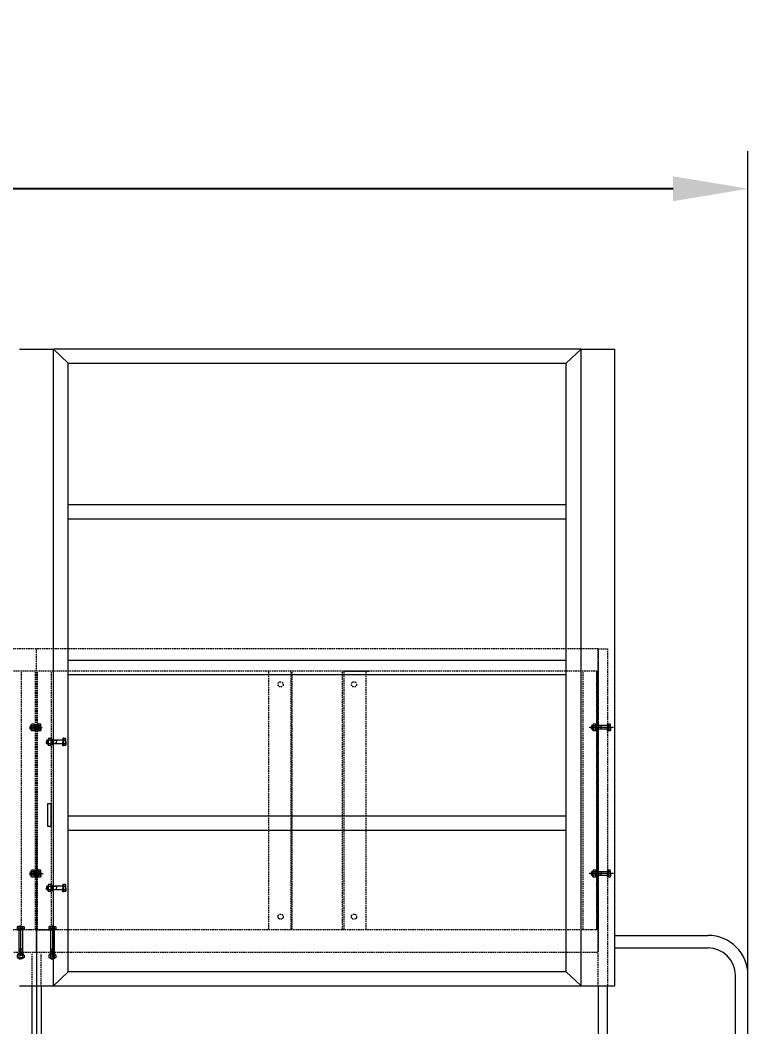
# Model space of a CAD drawing. Header units: millimetres. Extents: x -4553 to 3534, y -2660 to 2715.
# Drawn here: x 1492 to 3436, y 27 to 2715 of the extents above; entities that cross this region are included whole.
import ezdxf

# ---------------------------------------------------------------- set-up
doc = ezdxf.new("R2010")
doc.units = ezdxf.units.MM
doc.linetypes.add('K5LT_DASHED', pattern=[6, 4, -2])
for name, color, linetype in [('DIKOM_ОБЪЕКТ', 7, 'Continuous'), ('DIKOM_РАЗМЕР_ОБЪЕКТА', 7, 'Continuous'), ('Системный слой', 7, 'Continuous')]:
    doc.layers.add(name, color=color, linetype=linetype)
doc.styles.add('style1', font='arial.ttf', dxfattribs={"width": 0.8})
doc.dimstyles.new('1-50', dxfattribs={"dimtxt": 300, "dimasz": 200, "dimexe": 100, "dimexo": 0, "dimgap": 100, "dimtad": 1, "dimtxsty": 'style1', "dimcen": 200, "dimclrd": 7, "dimclre": 7, "dimclrt": 7, "dimadec": 1, "dimazin": 2, "dimtfac": 1, "dimtmove": 0, "dimatfit": 2, "dimfxl": 0, "dimlwd": 25, "dimlwe": 18, "dimarcsym": 0})

# ---------------------------------------------------------------- blocks, each defined once
blk = doc.blocks.new('U3')
at = {"layer": 'Системный слой', "color": 7, "linetype": 'K5LT_DASHED', "lineweight": 18}
for p, q in [((1044.3, -324.27), (1043.8, -324.27)), ((1043.8, -324.27), (1043.8, -327.27)), ((1044.3, -327.27), (1044.3, -324.27)), ((1043.8, -327.27), (1044.3, -327.27))]:
    blk.add_line(p, q, dxfattribs=at)
blk = doc.blocks.new('U29')
at = {"layer": 'Системный слой', "color": 7, "linetype": 'K5LT_DASHED', "lineweight": 18}
for p, q in [((1046.2, -315.56), (1045.93, -315.56)), ((1045.93, -315.56), (1045.93, -316.02)), ((1046.25, -315.64), (1046.2, -315.56)), ((1046.25, -316.02), (1046.25, -315.64)), ((1043.75, -315.77), (1043.68, -315.85)), ((1043.68, -315.85), (1043.68, -316.02)), ((1043.68, -316.2), (1043.68, -316.02)), ((1043.75, -316.27), (1043.68, -316.2)), ((1043.88, -315.82), (1043.71, -315.82)), ((1043.88, -316.23), (1043.71, -316.23)), ((1043.88, -315.77), (1043.75, -315.77)), ((1043.75, -315.77), (1043.75, -316.02)), ((1043.75, -316.27), (1043.75, -316.02)), ((1043.88, -316.27), (1043.75, -316.27)), ((1045.83, -315.77), (1044.43, -315.77)), ((1044.98, -315.82), (1044.43, -315.82)), ((1044.98, -316.23), (1044.43, -316.23)), ((1045.83, -316.27), (1044.43, -316.27)), ((1044.98, -315.77), (1044.98, -316.02)), ((1044.98, -316.27), (1044.98, -316.02)), ((1046.2, -315.79), (1045.93, -315.79)), ((1045.93, -316.49), (1045.93, -316.02)), ((1046.2, -316.26), (1045.93, -316.26)), ((1046.2, -316.49), (1045.93, -316.49)), ((1046.25, -316.4), (1046.2, -316.49)), ((1046.25, -316.02), (1046.25, -316.4))]:
    blk.add_line(p, q, dxfattribs=at)
for centre, radius, start, end in [((1046.08, -315.68), 0.162, 316.6832, 29.134), ((1045.66, -316.02), 0.588, 0, 23.1373), ((1045.66, -316.02), 0.588, 336.8627, 0), ((1046.08, -316.37), 0.162, 330.866, 43.3168)]:
    blk.add_arc(centre, radius, start, end, dxfattribs=at)
blk = doc.blocks.new('U30')
at = {"layer": 'Системный слой', "color": 7, "linetype": 'K5LT_DASHED', "lineweight": 18}
for p, q in [((1045.93, -315.52), (1045.83, -315.52)), ((1045.83, -315.52), (1045.83, -316.02)), ((1045.93, -316.02), (1045.93, -315.52)), ((1045.83, -316.52), (1045.83, -316.02)), ((1045.93, -316.52), (1045.83, -316.52)), ((1045.93, -316.02), (1045.93, -316.52))]:
    blk.add_line(p, q, dxfattribs=at)
blk = doc.blocks.new('U31')
at = {"layer": 'Системный слой', "color": 7, "linetype": 'K5LT_DASHED', "lineweight": 18}
for p, q in [((1044.3, -316.02), (1044.3, -315.64)), ((1044.3, -315.64), (1044.43, -315.64)), ((1044.43, -315.64), (1044.43, -316.02)), ((1044.43, -316), (1044.3, -315.96)), ((1044.3, -316.02), (1044.3, -316.4)), ((1044.3, -316.05), (1044.43, -316.09)), ((1044.3, -316.4), (1044.43, -316.4)), ((1044.43, -316.4), (1044.43, -316.02))]:
    blk.add_line(p, q, dxfattribs=at)
blk = doc.blocks.new('U32')
at = {"layer": 'Системный слой', "color": 7, "linetype": 'K5LT_DASHED', "lineweight": 18}
for p, q in [((1043.94, -315.56), (1043.88, -315.66)), ((1043.88, -315.66), (1043.88, -316.02)), ((1044.24, -315.56), (1043.94, -315.56)), ((1044.3, -315.66), (1044.24, -315.56)), ((1044.3, -316.02), (1044.3, -315.66)), ((1043.88, -316.39), (1043.88, -316.02)), ((1043.94, -316.49), (1043.88, -316.39)), ((1044.24, -315.79), (1043.94, -315.79)), ((1044.24, -316.26), (1043.94, -316.26)), ((1044.24, -316.49), (1043.94, -316.49)), ((1044.3, -316.39), (1044.24, -316.49)), ((1044.3, -316.02), (1044.3, -316.39))]:
    blk.add_line(p, q, dxfattribs=at)
for centre, radius, start, end in [((1044.02, -315.69), 0.129, 143.8476, 234.141), ((1044.17, -315.69), 0.129, 305.859, 36.1524), ((1044.38, -316.02), 0.493, 152.0947, 180), ((1044.38, -316.02), 0.493, 180, 207.9053), ((1044.02, -316.36), 0.129, 125.859, 216.1524), ((1043.81, -316.02), 0.493, 0, 27.9053), ((1043.81, -316.02), 0.493, 332.0947, 0), ((1044.17, -316.36), 0.129, 323.8476, 54.141)]:
    blk.add_arc(centre, radius, start, end, dxfattribs=at)
blk = doc.blocks.new('U33')
at = {"layer": 'Системный слой', "color": 7, "linetype": 'K5LT_DASHED', "lineweight": 18}
for p, q in [((1043.75, -335.27), (1043.68, -335.35)), ((1043.68, -335.35), (1043.68, -335.52)), ((1043.68, -335.7), (1043.68, -335.52)), ((1043.75, -335.77), (1043.68, -335.7)), ((1043.88, -335.32), (1043.71, -335.32)), ((1043.88, -335.73), (1043.71, -335.73)), ((1043.88, -335.27), (1043.75, -335.27)), ((1043.75, -335.27), (1043.75, -335.52)), ((1043.75, -335.77), (1043.75, -335.52)), ((1043.88, -335.77), (1043.75, -335.77)), ((1045.83, -335.27), (1044.43, -335.27)), ((1044.98, -335.32), (1044.43, -335.32)), ((1044.98, -335.73), (1044.43, -335.73)), ((1045.83, -335.77), (1044.43, -335.77)), ((1044.98, -335.27), (1044.98, -335.52)), ((1044.98, -335.77), (1044.98, -335.52)), ((1046.2, -335.06), (1045.93, -335.06)), ((1045.93, -335.06), (1045.93, -335.52)), ((1046.2, -335.29), (1045.93, -335.29)), ((1045.93, -335.99), (1045.93, -335.52)), ((1046.2, -335.76), (1045.93, -335.76)), ((1046.25, -335.14), (1046.2, -335.06)), ((1046.25, -335.9), (1046.2, -335.99)), ((1046.25, -335.52), (1046.25, -335.14)), ((1046.25, -335.52), (1046.25, -335.9)), ((1046.2, -335.99), (1045.93, -335.99))]:
    blk.add_line(p, q, dxfattribs=at)
for centre, radius, start, end in [((1046.08, -335.18), 0.162, 316.6832, 29.134), ((1045.66, -335.52), 0.588, 0, 23.1373), ((1045.66, -335.52), 0.588, 336.8627, 0), ((1046.08, -335.87), 0.162, 330.866, 43.3168)]:
    blk.add_arc(centre, radius, start, end, dxfattribs=at)
blk = doc.blocks.new('U34')
at = {"layer": 'Системный слой', "color": 7, "linetype": 'K5LT_DASHED', "lineweight": 18}
for p, q in [((1045.93, -335.02), (1045.83, -335.02)), ((1045.83, -335.02), (1045.83, -335.52)), ((1045.83, -336.02), (1045.83, -335.52)), ((1045.93, -335.52), (1045.93, -335.02)), ((1045.93, -335.52), (1045.93, -336.02)), ((1045.93, -336.02), (1045.83, -336.02))]:
    blk.add_line(p, q, dxfattribs=at)
blk = doc.blocks.new('U35')
at = {"layer": 'Системный слой', "color": 7, "linetype": 'K5LT_DASHED', "lineweight": 18}
for p, q in [((1044.3, -335.52), (1044.3, -335.14)), ((1044.3, -335.14), (1044.43, -335.14)), ((1044.43, -335.5), (1044.3, -335.46)), ((1044.3, -335.52), (1044.3, -335.9)), ((1044.3, -335.55), (1044.43, -335.59)), ((1044.3, -335.9), (1044.43, -335.9)), ((1044.43, -335.14), (1044.43, -335.52)), ((1044.43, -335.9), (1044.43, -335.52))]:
    blk.add_line(p, q, dxfattribs=at)
blk = doc.blocks.new('U36')
at = {"layer": 'Системный слой', "color": 7, "linetype": 'K5LT_DASHED', "lineweight": 18}
for p, q in [((1043.94, -335.06), (1043.88, -335.16)), ((1043.88, -335.16), (1043.88, -335.52)), ((1043.88, -335.89), (1043.88, -335.52)), ((1043.94, -335.99), (1043.88, -335.89)), ((1044.24, -335.06), (1043.94, -335.06)), ((1044.24, -335.29), (1043.94, -335.29)), ((1044.24, -335.76), (1043.94, -335.76)), ((1044.3, -335.16), (1044.24, -335.06)), ((1044.3, -335.89), (1044.24, -335.99)), ((1044.3, -335.52), (1044.3, -335.16)), ((1044.3, -335.52), (1044.3, -335.89)), ((1044.24, -335.99), (1043.94, -335.99))]:
    blk.add_line(p, q, dxfattribs=at)
for centre, radius, start, end in [((1044.38, -335.52), 0.493, 152.0947, 180), ((1044.38, -335.52), 0.493, 180, 207.9053), ((1044.02, -335.19), 0.129, 143.8476, 234.141), ((1044.02, -335.86), 0.129, 125.859, 216.1524), ((1044.17, -335.19), 0.129, 305.859, 36.1524), ((1043.81, -335.52), 0.493, 0, 27.9053), ((1043.81, -335.52), 0.493, 332.0947, 0), ((1044.17, -335.86), 0.129, 323.8476, 54.141)]:
    blk.add_arc(centre, radius, start, end, dxfattribs=at)
blk = doc.blocks.new('U80')
at = {"layer": 'Системный слой', "color": 7, "linetype": 'K5LT_DASHED', "lineweight": 18}
for p, q in [((1044.07, -340.66), (1043.99, -340.71)), ((1043.99, -340.71), (1043.99, -340.98)), ((1043.99, -340.98), (1044.45, -340.98)), ((1044.45, -340.66), (1044.07, -340.66)), ((1044.2, -341.08), (1044.2, -344.28)), ((1044.22, -340.71), (1044.22, -340.98)), ((1044.45, -340.66), (1044.83, -340.66)), ((1044.92, -340.98), (1044.45, -340.98)), ((1044.69, -340.71), (1044.69, -340.98)), ((1044.7, -341.08), (1044.7, -344.28)), ((1044.83, -340.66), (1044.92, -340.71)), ((1044.92, -340.71), (1044.92, -340.98)), ((1044.2, -343.68), (1044.45, -343.68)), ((1044.25, -343.68), (1044.25, -344.28)), ((1044.7, -343.68), (1044.45, -343.68)), ((1044.66, -343.68), (1044.66, -344.28)), ((1044.2, -344.83), (1044.2, -344.91)), ((1044.2, -344.91), (1044.28, -344.98)), ((1044.2, -344.91), (1044.45, -344.91)), ((1044.25, -344.83), (1044.25, -344.95)), ((1044.28, -344.98), (1044.45, -344.98)), ((1044.7, -344.91), (1044.45, -344.91)), ((1044.63, -344.98), (1044.45, -344.98)), ((1044.7, -344.91), (1044.63, -344.98)), ((1044.66, -344.83), (1044.66, -344.95)), ((1044.7, -344.83), (1044.7, -344.91))]:
    blk.add_line(p, q, dxfattribs=at)
for centre, radius, start, end in [((1044.11, -340.83), 0.162, 46.6832, 119.134), ((1044.45, -341.25), 0.588, 90, 113.1373), ((1044.45, -341.25), 0.588, 66.8627, 90), ((1044.8, -340.83), 0.162, 60.866, 133.3168)]:
    blk.add_arc(centre, radius, start, end, dxfattribs=at)
blk = doc.blocks.new('U81')
at = {"layer": 'Системный слой', "color": 7, "linetype": 'K5LT_DASHED', "lineweight": 18}
for p, q in [((1044.45, -340.98), (1043.95, -340.98)), ((1043.95, -340.98), (1043.95, -341.08)), ((1043.95, -341.08), (1044.45, -341.08)), ((1044.45, -340.98), (1044.95, -340.98)), ((1044.95, -341.08), (1044.45, -341.08)), ((1044.95, -340.98), (1044.95, -341.08))]:
    blk.add_line(p, q, dxfattribs=at)
blk = doc.blocks.new('U82')
at = {"layer": 'Системный слой', "color": 7, "linetype": 'K5LT_DASHED', "lineweight": 18}
for p, q in [((1044.07, -344.41), (1044.07, -344.28)), ((1044.07, -344.28), (1044.45, -344.28)), ((1044.45, -344.41), (1044.07, -344.41)), ((1044.43, -344.28), (1044.39, -344.41)), ((1044.83, -344.28), (1044.45, -344.28)), ((1044.45, -344.41), (1044.83, -344.41)), ((1044.48, -344.41), (1044.52, -344.28)), ((1044.83, -344.41), (1044.83, -344.28))]:
    blk.add_line(p, q, dxfattribs=at)
blk = doc.blocks.new('U83')
at = {"layer": 'Системный слой', "color": 7, "linetype": 'K5LT_DASHED', "lineweight": 18}
for p, q in [((1044.09, -344.41), (1043.99, -344.47)), ((1043.99, -344.47), (1043.99, -344.77)), ((1043.99, -344.77), (1044.09, -344.83)), ((1044.45, -344.41), (1044.09, -344.41)), ((1044.09, -344.83), (1044.45, -344.83)), ((1044.22, -344.47), (1044.22, -344.77)), ((1044.45, -344.41), (1044.82, -344.41)), ((1044.82, -344.83), (1044.45, -344.83)), ((1044.69, -344.47), (1044.69, -344.77)), ((1044.82, -344.41), (1044.92, -344.47)), ((1044.92, -344.77), (1044.82, -344.83)), ((1044.92, -344.47), (1044.92, -344.77))]:
    blk.add_line(p, q, dxfattribs=at)
for centre, radius, start, end in [((1044.12, -344.54), 0.129, 35.859, 126.1524), ((1044.12, -344.7), 0.129, 233.8476, 324.141), ((1044.45, -344.9), 0.493, 90, 117.9053), ((1044.45, -344.34), 0.493, 242.0947, 270), ((1044.45, -344.9), 0.493, 62.0947, 90), ((1044.45, -344.34), 0.493, 270, 297.9053), ((1044.79, -344.54), 0.129, 53.8476, 144.141), ((1044.79, -344.7), 0.129, 215.859, 306.1524)]:
    blk.add_arc(centre, radius, start, end, dxfattribs=at)
blk = doc.blocks.new('U79')
at = {"layer": 'Системный слой', "color": 7, "linetype": 'K5LT_DASHED', "lineweight": 18}
blk.add_line((1044.45, -340.51), (1044.45, -345.13), dxfattribs=at)
at = {"layer": 'Системный слой'}
for name in ['U81', 'U80', 'U83', 'U82']:
    blk.add_blockref(name, (0, 0), dxfattribs=at)
blk = doc.blocks.new('U85')
at = {"layer": 'Системный слой', "color": 7, "linetype": 'K5LT_DASHED', "lineweight": 18}
for p, q in [((1039.82, -340.66), (1039.74, -340.71)), ((1039.74, -340.71), (1039.74, -340.98)), ((1039.74, -340.98), (1040.2, -340.98)), ((1040.2, -340.66), (1039.82, -340.66)), ((1039.95, -341.08), (1039.95, -344.28)), ((1039.97, -340.71), (1039.97, -340.98)), ((1040.2, -340.66), (1040.58, -340.66)), ((1040.67, -340.98), (1040.2, -340.98)), ((1040.44, -340.71), (1040.44, -340.98)), ((1040.45, -341.08), (1040.45, -344.28)), ((1040.58, -340.66), (1040.67, -340.71)), ((1040.67, -340.71), (1040.67, -340.98)), ((1039.95, -343.68), (1040.2, -343.68)), ((1040, -343.68), (1040, -344.28)), ((1040.45, -343.68), (1040.2, -343.68)), ((1040.41, -343.68), (1040.41, -344.28)), ((1039.95, -344.83), (1039.95, -344.91)), ((1039.95, -344.91), (1040.03, -344.98)), ((1039.95, -344.91), (1040.2, -344.91)), ((1040, -344.83), (1040, -344.95)), ((1040.03, -344.98), (1040.2, -344.98)), ((1040.45, -344.91), (1040.2, -344.91)), ((1040.38, -344.98), (1040.2, -344.98)), ((1040.45, -344.91), (1040.38, -344.98)), ((1040.41, -344.83), (1040.41, -344.95)), ((1040.45, -344.83), (1040.45, -344.91))]:
    blk.add_line(p, q, dxfattribs=at)
for centre, radius, start, end in [((1039.86, -340.83), 0.162, 46.6832, 119.134), ((1040.2, -341.25), 0.588, 90, 113.1373), ((1040.2, -341.25), 0.588, 66.8627, 90), ((1040.55, -340.83), 0.162, 60.866, 133.3168)]:
    blk.add_arc(centre, radius, start, end, dxfattribs=at)
blk = doc.blocks.new('U86')
at = {"layer": 'Системный слой', "color": 7, "linetype": 'K5LT_DASHED', "lineweight": 18}
for p, q in [((1040.2, -340.98), (1039.7, -340.98)), ((1039.7, -340.98), (1039.7, -341.08)), ((1039.7, -341.08), (1040.2, -341.08)), ((1040.2, -340.98), (1040.7, -340.98)), ((1040.7, -341.08), (1040.2, -341.08)), ((1040.7, -340.98), (1040.7, -341.08))]:
    blk.add_line(p, q, dxfattribs=at)
blk = doc.blocks.new('U87')
at = {"layer": 'Системный слой', "color": 7, "linetype": 'K5LT_DASHED', "lineweight": 18}
for p, q in [((1039.82, -344.41), (1039.82, -344.28)), ((1039.82, -344.28), (1040.2, -344.28)), ((1040.2, -344.41), (1039.82, -344.41)), ((1040.18, -344.28), (1040.14, -344.41)), ((1040.58, -344.28), (1040.2, -344.28)), ((1040.2, -344.41), (1040.58, -344.41)), ((1040.23, -344.41), (1040.27, -344.28)), ((1040.58, -344.41), (1040.58, -344.28))]:
    blk.add_line(p, q, dxfattribs=at)
blk = doc.blocks.new('U88')
at = {"layer": 'Системный слой', "color": 7, "linetype": 'K5LT_DASHED', "lineweight": 18}
for p, q in [((1039.84, -344.41), (1039.74, -344.47)), ((1039.74, -344.47), (1039.74, -344.77)), ((1039.74, -344.77), (1039.84, -344.83)), ((1040.2, -344.41), (1039.84, -344.41)), ((1039.84, -344.83), (1040.2, -344.83)), ((1039.97, -344.47), (1039.97, -344.77)), ((1040.2, -344.41), (1040.57, -344.41)), ((1040.57, -344.83), (1040.2, -344.83)), ((1040.44, -344.47), (1040.44, -344.77)), ((1040.57, -344.41), (1040.67, -344.47)), ((1040.67, -344.77), (1040.57, -344.83)), ((1040.67, -344.47), (1040.67, -344.77))]:
    blk.add_line(p, q, dxfattribs=at)
for centre, radius, start, end in [((1039.87, -344.54), 0.129, 35.859, 126.1524), ((1039.87, -344.7), 0.129, 233.8476, 324.141), ((1040.2, -344.9), 0.493, 90, 117.9053), ((1040.2, -344.34), 0.493, 242.0947, 270), ((1040.2, -344.9), 0.493, 62.0947, 90), ((1040.2, -344.34), 0.493, 270, 297.9053), ((1040.54, -344.54), 0.129, 53.8476, 144.141), ((1040.54, -344.7), 0.129, 215.859, 306.1524)]:
    blk.add_arc(centre, radius, start, end, dxfattribs=at)
blk = doc.blocks.new('U84')
at = {"layer": 'Системный слой', "color": 7, "linetype": 'K5LT_DASHED', "lineweight": 18}
blk.add_line((1040.2, -340.51), (1040.2, -345.13), dxfattribs=at)
at = {"layer": 'Системный слой'}
for name in ['U86', 'U85', 'U88', 'U87']:
    blk.add_blockref(name, (0, 0), dxfattribs=at)
blk = doc.blocks.new('U117')
at = {"layer": 'Системный слой', "color": 7, "linetype": 'K5LT_DASHED', "lineweight": 18}
for p, q in [((1116.5, -313.83), (1116.43, -313.91)), ((1116.43, -313.91), (1116.43, -314.08)), ((1116.43, -314.26), (1116.43, -314.08)), ((1116.5, -314.33), (1116.43, -314.26)), ((1116.63, -313.87), (1116.46, -313.87)), ((1116.63, -314.29), (1116.46, -314.29)), ((1116.63, -313.83), (1116.5, -313.83)), ((1116.5, -313.83), (1116.5, -314.08)), ((1116.5, -314.33), (1116.5, -314.08)), ((1116.63, -314.33), (1116.5, -314.33)), ((1118.58, -313.83), (1117.18, -313.83)), ((1117.73, -313.87), (1117.18, -313.87)), ((1117.73, -314.29), (1117.18, -314.29)), ((1118.58, -314.33), (1117.18, -314.33)), ((1117.73, -313.83), (1117.73, -314.08)), ((1117.73, -314.33), (1117.73, -314.08)), ((1118.95, -313.62), (1118.68, -313.62)), ((1118.68, -313.62), (1118.68, -314.08)), ((1118.95, -313.85), (1118.68, -313.85)), ((1118.68, -314.55), (1118.68, -314.08)), ((1118.95, -314.31), (1118.68, -314.31)), ((1119, -313.7), (1118.95, -313.62)), ((1119, -314.08), (1119, -313.7)), ((1119, -314.08), (1119, -314.46)), ((1118.95, -314.55), (1118.68, -314.55)), ((1119, -314.46), (1118.95, -314.55))]:
    blk.add_line(p, q, dxfattribs=at)
for centre, radius, start, end in [((1118.83, -313.74), 0.162, 316.6832, 29.134), ((1118.41, -314.08), 0.588, 0, 23.1373), ((1118.41, -314.08), 0.588, 336.8627, 0), ((1118.83, -314.43), 0.162, 330.866, 43.3168)]:
    blk.add_arc(centre, radius, start, end, dxfattribs=at)
blk = doc.blocks.new('U118')
at = {"layer": 'Системный слой', "color": 7, "linetype": 'K5LT_DASHED', "lineweight": 18}
for p, q in [((1118.68, -313.58), (1118.58, -313.58)), ((1118.58, -313.58), (1118.58, -314.08)), ((1118.58, -314.58), (1118.58, -314.08)), ((1118.68, -314.08), (1118.68, -313.58)), ((1118.68, -314.08), (1118.68, -314.58)), ((1118.68, -314.58), (1118.58, -314.58))]:
    blk.add_line(p, q, dxfattribs=at)
blk = doc.blocks.new('U119')
at = {"layer": 'Системный слой', "color": 7, "linetype": 'K5LT_DASHED', "lineweight": 18}
for p, q in [((1117.05, -314.08), (1117.05, -313.7)), ((1117.05, -313.7), (1117.18, -313.7)), ((1117.18, -314.06), (1117.05, -314.01)), ((1117.05, -314.08), (1117.05, -314.46)), ((1117.05, -314.11), (1117.18, -314.15)), ((1117.18, -313.7), (1117.18, -314.08)), ((1117.18, -314.46), (1117.18, -314.08)), ((1117.05, -314.46), (1117.18, -314.46))]:
    blk.add_line(p, q, dxfattribs=at)
blk = doc.blocks.new('U120')
at = {"layer": 'Системный слой', "color": 7, "linetype": 'K5LT_DASHED', "lineweight": 18}
for p, q in [((1116.69, -313.62), (1116.63, -313.72)), ((1116.63, -313.72), (1116.63, -314.08)), ((1116.63, -314.45), (1116.63, -314.08)), ((1117, -313.62), (1116.69, -313.62)), ((1117, -313.85), (1116.69, -313.85)), ((1117, -314.31), (1116.69, -314.31)), ((1117.05, -313.72), (1117, -313.62)), ((1117.05, -314.08), (1117.05, -313.72)), ((1117.05, -314.08), (1117.05, -314.45)), ((1116.69, -314.55), (1116.63, -314.45)), ((1117, -314.55), (1116.69, -314.55)), ((1117.05, -314.45), (1117, -314.55))]:
    blk.add_line(p, q, dxfattribs=at)
for centre, radius, start, end in [((1117.13, -314.08), 0.493, 152.0947, 180), ((1117.13, -314.08), 0.493, 180, 207.9053), ((1116.77, -313.75), 0.129, 143.8476, 234.141), ((1116.77, -314.42), 0.129, 125.859, 216.1524), ((1116.92, -313.75), 0.129, 305.859, 36.1524), ((1116.56, -314.08), 0.493, 0, 27.9053), ((1116.56, -314.08), 0.493, 332.0947, 0), ((1116.92, -314.42), 0.129, 323.8476, 54.141)]:
    blk.add_arc(centre, radius, start, end, dxfattribs=at)
blk = doc.blocks.new('U121')
at = {"layer": 'Системный слой', "color": 7, "linetype": 'K5LT_DASHED', "lineweight": 18}
for p, q in [((1118.95, -333.12), (1118.68, -333.12)), ((1118.68, -333.12), (1118.68, -333.58)), ((1119, -333.2), (1118.95, -333.12)), ((1119, -333.58), (1119, -333.2)), ((1116.5, -333.33), (1116.43, -333.41)), ((1116.43, -333.41), (1116.43, -333.58)), ((1116.43, -333.76), (1116.43, -333.58)), ((1116.5, -333.83), (1116.43, -333.76)), ((1116.63, -333.37), (1116.46, -333.37)), ((1116.63, -333.79), (1116.46, -333.79)), ((1116.63, -333.33), (1116.5, -333.33)), ((1116.5, -333.33), (1116.5, -333.58)), ((1116.5, -333.83), (1116.5, -333.58)), ((1116.63, -333.83), (1116.5, -333.83)), ((1118.58, -333.33), (1117.18, -333.33)), ((1117.73, -333.37), (1117.18, -333.37)), ((1117.73, -333.79), (1117.18, -333.79)), ((1118.58, -333.83), (1117.18, -333.83)), ((1117.73, -333.33), (1117.73, -333.58)), ((1117.73, -333.83), (1117.73, -333.58)), ((1118.95, -333.35), (1118.68, -333.35)), ((1118.68, -334.05), (1118.68, -333.58)), ((1118.95, -333.81), (1118.68, -333.81)), ((1118.95, -334.05), (1118.68, -334.05)), ((1119, -333.96), (1118.95, -334.05)), ((1119, -333.58), (1119, -333.96))]:
    blk.add_line(p, q, dxfattribs=at)
for centre, radius, start, end in [((1118.83, -333.24), 0.162, 316.6832, 29.134), ((1118.41, -333.58), 0.588, 0, 23.1373), ((1118.41, -333.58), 0.588, 336.8627, 0), ((1118.83, -333.93), 0.162, 330.866, 43.3168)]:
    blk.add_arc(centre, radius, start, end, dxfattribs=at)
blk = doc.blocks.new('U122')
at = {"layer": 'Системный слой', "color": 7, "linetype": 'K5LT_DASHED', "lineweight": 18}
for p, q in [((1118.68, -333.08), (1118.58, -333.08)), ((1118.58, -333.08), (1118.58, -333.58)), ((1118.68, -333.58), (1118.68, -333.08)), ((1118.58, -334.08), (1118.58, -333.58)), ((1118.68, -334.08), (1118.58, -334.08)), ((1118.68, -333.58), (1118.68, -334.08))]:
    blk.add_line(p, q, dxfattribs=at)
blk = doc.blocks.new('U123')
at = {"layer": 'Системный слой', "color": 7, "linetype": 'K5LT_DASHED', "lineweight": 18}
for p, q in [((1117.05, -333.58), (1117.05, -333.2)), ((1117.05, -333.2), (1117.18, -333.2)), ((1117.18, -333.2), (1117.18, -333.58)), ((1117.18, -333.56), (1117.05, -333.51)), ((1117.05, -333.58), (1117.05, -333.96)), ((1117.05, -333.61), (1117.18, -333.65)), ((1117.05, -333.96), (1117.18, -333.96)), ((1117.18, -333.96), (1117.18, -333.58))]:
    blk.add_line(p, q, dxfattribs=at)
blk = doc.blocks.new('U124')
at = {"layer": 'Системный слой', "color": 7, "linetype": 'K5LT_DASHED', "lineweight": 18}
for p, q in [((1116.69, -333.12), (1116.63, -333.22)), ((1117, -333.12), (1116.69, -333.12)), ((1117.05, -333.22), (1117, -333.12)), ((1116.63, -333.22), (1116.63, -333.58)), ((1116.63, -333.95), (1116.63, -333.58)), ((1116.69, -334.05), (1116.63, -333.95)), ((1117, -333.35), (1116.69, -333.35)), ((1117, -333.81), (1116.69, -333.81)), ((1117, -334.05), (1116.69, -334.05)), ((1117.05, -333.95), (1117, -334.05)), ((1117.05, -333.58), (1117.05, -333.22)), ((1117.05, -333.58), (1117.05, -333.95))]:
    blk.add_line(p, q, dxfattribs=at)
for centre, radius, start, end in [((1116.77, -333.25), 0.129, 143.8476, 234.141), ((1116.92, -333.25), 0.129, 305.859, 36.1524), ((1117.13, -333.58), 0.493, 152.0947, 180), ((1117.13, -333.58), 0.493, 180, 207.9053), ((1116.77, -333.92), 0.129, 125.859, 216.1524), ((1116.56, -333.58), 0.493, 0, 27.9053), ((1116.56, -333.58), 0.493, 332.0947, 0), ((1116.92, -333.92), 0.129, 323.8476, 54.141)]:
    blk.add_arc(centre, radius, start, end, dxfattribs=at)
blk = doc.blocks.new('U181')
at = {"layer": 'Системный слой', "color": 7, "linetype": 'K5LT_DASHED', "lineweight": 18}
for p, q in [((1042.85, -333.12), (1042.58, -333.12)), ((1042.58, -333.12), (1042.58, -333.58)), ((1042.9, -333.2), (1042.85, -333.12)), ((1042.9, -333.58), (1042.9, -333.2)), ((1041.55, -333.33), (1041.48, -333.41)), ((1041.48, -333.41), (1041.48, -333.58)), ((1041.48, -333.76), (1041.48, -333.58)), ((1041.55, -333.83), (1041.48, -333.76)), ((1041.63, -333.37), (1041.51, -333.37)), ((1041.63, -333.79), (1041.51, -333.79)), ((1041.63, -333.33), (1041.55, -333.33)), ((1041.55, -333.33), (1041.55, -333.58)), ((1041.55, -333.83), (1041.55, -333.58)), ((1041.63, -333.83), (1041.55, -333.83)), ((1042.48, -333.33), (1042.18, -333.33)), ((1042.48, -333.37), (1042.18, -333.37)), ((1042.48, -333.79), (1042.18, -333.79)), ((1042.48, -333.83), (1042.18, -333.83)), ((1042.85, -333.35), (1042.58, -333.35)), ((1042.58, -334.05), (1042.58, -333.58)), ((1042.85, -333.81), (1042.58, -333.81)), ((1042.85, -334.05), (1042.58, -334.05)), ((1042.9, -333.96), (1042.85, -334.05)), ((1042.9, -333.58), (1042.9, -333.96))]:
    blk.add_line(p, q, dxfattribs=at)
for centre, radius, start, end in [((1042.73, -333.24), 0.162, 316.6832, 29.134), ((1042.31, -333.58), 0.588, 0, 23.1373), ((1042.31, -333.58), 0.588, 336.8627, 0), ((1042.73, -333.93), 0.162, 330.866, 43.3168)]:
    blk.add_arc(centre, radius, start, end, dxfattribs=at)
blk = doc.blocks.new('U182')
at = {"layer": 'Системный слой', "color": 7, "linetype": 'K5LT_DASHED', "lineweight": 18}
for p, q in [((1042.58, -333.08), (1042.48, -333.08)), ((1042.48, -333.08), (1042.48, -333.58)), ((1042.58, -333.58), (1042.58, -333.08)), ((1042.48, -334.08), (1042.48, -333.58)), ((1042.58, -334.08), (1042.48, -334.08)), ((1042.58, -333.58), (1042.58, -334.08))]:
    blk.add_line(p, q, dxfattribs=at)
blk = doc.blocks.new('U183')
at = {"layer": 'Системный слой', "color": 7, "linetype": 'K5LT_DASHED', "lineweight": 18}
for p, q in [((1042.05, -333.58), (1042.05, -333.2)), ((1042.05, -333.2), (1042.18, -333.2)), ((1042.18, -333.2), (1042.18, -333.58)), ((1042.05, -333.56), (1042.18, -333.51)), ((1042.05, -333.58), (1042.05, -333.96)), ((1042.18, -333.61), (1042.05, -333.65)), ((1042.05, -333.96), (1042.18, -333.96)), ((1042.18, -333.96), (1042.18, -333.58))]:
    blk.add_line(p, q, dxfattribs=at)
blk = doc.blocks.new('U184')
at = {"layer": 'Системный слой', "color": 7, "linetype": 'K5LT_DASHED', "lineweight": 18}
for p, q in [((1041.69, -333.12), (1041.63, -333.22)), ((1042, -333.12), (1041.69, -333.12)), ((1042.05, -333.22), (1042, -333.12)), ((1041.63, -333.22), (1041.63, -333.58)), ((1041.63, -333.95), (1041.63, -333.58)), ((1041.69, -334.05), (1041.63, -333.95)), ((1042, -333.35), (1041.69, -333.35)), ((1042, -333.81), (1041.69, -333.81)), ((1042, -334.05), (1041.69, -334.05)), ((1042.05, -333.95), (1042, -334.05)), ((1042.05, -333.58), (1042.05, -333.22)), ((1042.05, -333.58), (1042.05, -333.95))]:
    blk.add_line(p, q, dxfattribs=at)
for centre, radius, start, end in [((1041.77, -333.25), 0.129, 143.8476, 234.141), ((1041.92, -333.25), 0.129, 305.859, 36.1524), ((1042.13, -333.58), 0.493, 152.0947, 180), ((1042.13, -333.58), 0.493, 180, 207.9053), ((1041.77, -333.92), 0.129, 125.859, 216.1524), ((1041.56, -333.58), 0.493, 0, 27.9053), ((1041.56, -333.58), 0.493, 332.0947, 0), ((1041.92, -333.92), 0.129, 323.8476, 54.141)]:
    blk.add_arc(centre, radius, start, end, dxfattribs=at)
blk = doc.blocks.new('U185')
at = {"layer": 'Системный слой', "color": 7, "linetype": 'K5LT_DASHED', "lineweight": 18}
for p, q in [((1041.55, -313.83), (1041.48, -313.91)), ((1041.48, -313.91), (1041.48, -314.08)), ((1041.48, -314.26), (1041.48, -314.08)), ((1041.55, -314.33), (1041.48, -314.26)), ((1041.63, -313.87), (1041.51, -313.87)), ((1041.63, -314.29), (1041.51, -314.29)), ((1041.63, -313.83), (1041.55, -313.83)), ((1041.55, -313.83), (1041.55, -314.08)), ((1041.55, -314.33), (1041.55, -314.08)), ((1041.63, -314.33), (1041.55, -314.33)), ((1042.48, -313.83), (1042.18, -313.83)), ((1042.48, -313.87), (1042.18, -313.87)), ((1042.48, -314.29), (1042.18, -314.29)), ((1042.48, -314.33), (1042.18, -314.33)), ((1042.85, -313.62), (1042.58, -313.62)), ((1042.58, -313.62), (1042.58, -314.08)), ((1042.85, -313.85), (1042.58, -313.85)), ((1042.58, -314.55), (1042.58, -314.08)), ((1042.85, -314.31), (1042.58, -314.31)), ((1042.9, -313.7), (1042.85, -313.62)), ((1042.9, -314.08), (1042.9, -313.7)), ((1042.9, -314.08), (1042.9, -314.46)), ((1042.85, -314.55), (1042.58, -314.55)), ((1042.9, -314.46), (1042.85, -314.55))]:
    blk.add_line(p, q, dxfattribs=at)
for centre, radius, start, end in [((1042.73, -313.74), 0.162, 316.6832, 29.134), ((1042.31, -314.08), 0.588, 0, 23.1373), ((1042.31, -314.08), 0.588, 336.8627, 0), ((1042.73, -314.43), 0.162, 330.866, 43.3168)]:
    blk.add_arc(centre, radius, start, end, dxfattribs=at)
blk = doc.blocks.new('U186')
at = {"layer": 'Системный слой', "color": 7, "linetype": 'K5LT_DASHED', "lineweight": 18}
for p, q in [((1042.58, -313.58), (1042.48, -313.58)), ((1042.48, -313.58), (1042.48, -314.08)), ((1042.48, -314.58), (1042.48, -314.08)), ((1042.58, -314.08), (1042.58, -313.58)), ((1042.58, -314.08), (1042.58, -314.58)), ((1042.58, -314.58), (1042.48, -314.58))]:
    blk.add_line(p, q, dxfattribs=at)
blk = doc.blocks.new('U187')
at = {"layer": 'Системный слой', "color": 7, "linetype": 'K5LT_DASHED', "lineweight": 18}
for p, q in [((1042.05, -314.08), (1042.05, -313.7)), ((1042.05, -313.7), (1042.18, -313.7)), ((1042.05, -314.06), (1042.18, -314.01)), ((1042.05, -314.08), (1042.05, -314.46)), ((1042.18, -314.11), (1042.05, -314.15)), ((1042.18, -313.7), (1042.18, -314.08)), ((1042.18, -314.46), (1042.18, -314.08)), ((1042.05, -314.46), (1042.18, -314.46))]:
    blk.add_line(p, q, dxfattribs=at)
blk = doc.blocks.new('U188')
at = {"layer": 'Системный слой', "color": 7, "linetype": 'K5LT_DASHED', "lineweight": 18}
for p, q in [((1041.69, -313.62), (1041.63, -313.72)), ((1041.63, -313.72), (1041.63, -314.08)), ((1041.63, -314.45), (1041.63, -314.08)), ((1042, -313.62), (1041.69, -313.62)), ((1042, -313.85), (1041.69, -313.85)), ((1042, -314.31), (1041.69, -314.31)), ((1042.05, -313.72), (1042, -313.62)), ((1042.05, -314.08), (1042.05, -313.72)), ((1042.05, -314.08), (1042.05, -314.45)), ((1041.69, -314.55), (1041.63, -314.45)), ((1042, -314.55), (1041.69, -314.55)), ((1042.05, -314.45), (1042, -314.55))]:
    blk.add_line(p, q, dxfattribs=at)
for centre, radius, start, end in [((1042.13, -314.08), 0.493, 152.0947, 180), ((1042.13, -314.08), 0.493, 180, 207.9053), ((1041.77, -313.75), 0.129, 143.8476, 234.141), ((1041.77, -314.42), 0.129, 125.859, 216.1524), ((1041.92, -313.75), 0.129, 305.859, 36.1524), ((1041.56, -314.08), 0.493, 0, 27.9053), ((1041.56, -314.08), 0.493, 332.0947, 0), ((1041.92, -314.42), 0.129, 323.8476, 54.141)]:
    blk.add_arc(centre, radius, start, end, dxfattribs=at)
blk = doc.blocks.new('*D358')
at = {"layer": 'Defpoints', "color": 0, "transparency": 16777216}
for p in [(-3613.8, 2264.7), (-3613.8, 209.8), (3436.2, 165.1)]:
    blk.add_point(p, dxfattribs=at)
at = {"layer": 'DIKOM_РАЗМЕР_ОБЪЕКТА', "color": 7, "lineweight": 18, "transparency": 16777216}
for p, q in [((-3613.8, 209.8), (-3613.8, 2364.7)), ((3436.2, 165.1), (3436.2, 2364.7))]:
    blk.add_line(p, q, dxfattribs=at)
at = {"layer": 'DIKOM_РАЗМЕР_ОБЪЕКТА', "color": 7, "lineweight": 25, "transparency": 16777216}
blk.add_line((3236.2, 2264.7), (-3413.8, 2264.7), dxfattribs=at)
at = {"layer": 'DIKOM_РАЗМЕР_ОБЪЕКТА', "color": 7, "transparency": 16777216}
for points in [[(-3413.8, 2298), (-3413.8, 2231.4), (-3613.8, 2264.7)], [(3236.2, 2298), (3236.2, 2231.4), (3436.2, 2264.7)]]:
    blk.add_solid(points, dxfattribs=at)
at = {"layer": 'DIKOM_РАЗМЕР_ОБЪЕКТА', "color": 7, "transparency": 16777216, "insert": (-88.8, 2517.9), "char_height": 300, "attachment_point": 5, "style": 'style1'}
blk.add_mtext('7050', dxfattribs=at)

msp = doc.modelspace()

# ---------------------------------------------------------------- linework, layer by layer
at = {"layer": 'DIKOM_ОБЪЕКТ', "color": 7, "linetype": 'Continuous', "lineweight": 15}
for p, q in [((1491.185, 1836.6), (1581.185, 1836.6)), ((1581.185, 136.6), (1581.185, 1836.6)), ((1581.185, 136.6), (1581.185, 1836.6)), ((1621.185, 1799.012), (1581.185, 1836.6)), ((2991.185, 1836.6), (1581.185, 1836.6)), ((2951.185, 1799.012), (2991.185, 1836.6)), ((2991.185, 136.6), (2991.185, 1836.6)), ((2991.185, 1836.6), (3081.185, 1836.6)), ((2991.185, 136.6), (2991.185, 1836.6)), ((3081.185, 136.6), (3081.185, 1836.6)), ((1621.185, 174.187), (1621.185, 1799.012)), ((1621.185, 1799.012), (2951.185, 1799.012)), ((2951.185, 174.187), (2951.185, 1799.012)), ((2951.185, 1421.021), (1621.185, 1421.021)), ((1621.185, 1383.433), (2951.185, 1383.433)), ((2951.185, 1005.442), (1621.185, 1005.442)), ((1621.185, 967.854), (2951.185, 967.854)), ((2951.185, 589.863), (1621.185, 589.863)), ((1621.185, 552.275), (2951.185, 552.275)), ((1536.185, 536.6), (1536.185, -463.4)), ((3081.185, 271.6), (3329.685, 271.6)), ((3081.185, 238.1), (3329.685, 238.1)), ((1581.185, 136.6), (1621.185, 174.187)), ((2951.185, 174.187), (1621.185, 174.187)), ((2991.185, 136.6), (2951.185, 174.187)), ((3402.685, -401.9), (3402.685, 165.1)), ((3436.185, -401.9), (3436.185, 165.1)), ((1491.185, 136.6), (1581.185, 136.6)), ((1523.685, 136.6), (1523.685, -373.4)), ((1548.685, 136.6), (1548.685, -373.4)), ((1581.185, 136.6), (2991.185, 136.6)), ((2991.185, 136.6), (3081.185, 136.6)), ((3036.185, 136.6), (3036.185, -373.4)), ((3061.185, -373.4), (3061.185, 136.6))]:
    msp.add_line(p, q, dxfattribs=at)
for radius in [106.5, 73]:
    msp.add_arc((3329.685, 165.1), radius, 0, 90, dxfattribs=at)
at = {"layer": 'Системный слой', "color": 7, "linetype": 'K5LT_DASHED', "lineweight": 18}
for p, q in [((1536.185, 1036.6), (36.185, 1036.6)), ((3036.185, 1036.6), (1536.185, 1036.6)), ((1536.185, 226.6), (1536.185, 1036.6)), ((1536.185, 226.6), (1536.185, 1036.6)), ((3036.185, 226.6), (3036.185, 1036.6)), ((3036.185, 1036.6), (3036.185, 226.6)), ((3036.185, 136.6), (3036.185, 1036.6)), ((3036.185, 1036.6), (3061.185, 1036.6)), ((3061.185, 1036.6), (3061.185, 136.6)), ((1533.185, 976.6), (36.185, 976.6)), ((1496.185, 286.6), (1496.185, 976.6)), ((1533.185, 286.6), (1533.185, 976.6)), ((3033.185, 976.6), (1536.185, 976.6)), ((1539.185, 286.6), (1539.185, 976.6)), ((1576.185, 286.6), (1576.185, 976.6)), ((2211.185, 976.6), (2148.185, 976.6)), ((2156.185, 976.6), (2156.185, 286.6)), ((2215.185, 976.6), (2215.185, 286.6)), ((2219.185, 286.6), (2219.185, 976.6)), ((2353.185, 286.6), (2353.185, 976.6)), ((2357.185, 976.6), (2357.185, 286.6)), ((2361.185, 976.6), (2424.185, 976.6)), ((2416.185, 976.6), (2416.185, 286.6)), ((2996.185, 286.6), (2996.185, 976.6)), ((3033.185, 976.6), (3033.185, 286.6)), ((3033.185, 286.6), (3033.185, 976.6)), ((3036.185, 876.6), (3036.185, 976.6)), ((1549.585, 826.6), (1517.185, 826.6)), ((1548.858, 826.6), (1520.522, 826.6)), ((1548.858, 826.6), (1520.522, 826.6)), ((1523.512, 826.6), (1551.848, 826.6)), ((1548.435, 826.6), (1525.766, 826.6)), ((3082.022, 826.6), (3012.505, 826.6)), ((3072.585, 826.6), (3015.185, 826.6)), ((3046.339, 826.6), (3016.744, 826.6)), ((3048.858, 826.6), (3020.522, 826.6)), ((1546.339, 436.6), (1516.744, 436.6)), ((1546.339, 436.6), (1516.744, 436.6)), ((1549.585, 436.6), (1517.185, 436.6)), ((1549.946, 436.6), (1525.011, 436.6)), ((1526.03, 436.6), (1555.626, 436.6)), ((3082.022, 436.6), (3010.993, 436.6)), ((3072.585, 436.6), (3015.185, 436.6)), ((3046.339, 436.6), (3016.744, 436.6)), ((3048.858, 436.6), (3020.522, 436.6)), ((1536.185, 386.6), (1536.185, 286.6)), ((1536.185, 386.6), (1536.185, 286.6)), ((3036.185, 386.6), (3036.185, 286.6)), ((1493.685, 296.558), (1493.685, 216.099)), ((1578.685, 296.558), (1578.685, 215.224)), ((1523.685, 286.6), (36.185, 286.6)), ((1536.185, 286.6), (1496.185, 286.6)), ((3023.685, 286.6), (1536.185, 286.6)), ((1536.185, 286.6), (1576.185, 286.6)), ((1578.685, 286.6), (1578.685, 226.6)), ((3036.185, 286.6), (2996.185, 286.6)), ((36.185, 226.6), (1536.185, 226.6)), ((1493.685, 218.772), (1493.685, 231.074)), ((1523.685, 222.6), (1523.685, 136.6)), ((1536.185, 226.6), (3036.185, 226.6)), ((1548.685, 136.6), (1548.685, 222.6)), ((1578.685, 214.714), (1578.685, 233.955))]:
    msp.add_line(p, q, dxfattribs=at)
for centre in [(2188.185, 941.6), (2384.185, 941.6), (2188.185, 321.6), (2384.185, 321.6)]:
    msp.add_circle(centre, 7, dxfattribs=at)

# ---------------------------------------------------------------- block references
at = {"layer": 'Системный слой', "xscale": 20.00000000000009, "yscale": 20.00000000000009, "zscale": 20.00000000000009}
for name in ['U185', 'U188', 'U187', 'U186', 'U117', 'U120', 'U119', 'U118', 'U29', 'U32', 'U31', 'U30', 'U3', 'U181', 'U184', 'U183', 'U182', 'U121', 'U124', 'U123', 'U122', 'U33', 'U36', 'U35', 'U34', 'U84', 'U79']:
    msp.add_blockref(name, (-19310.415, 7108.274), dxfattribs=at)

# ---------------------------------------------------------------- dimensions: what is measured, and where the dimension line sits
at = {"layer": 'DIKOM_РАЗМЕР_ОБЪЕКТА'}
dim = msp.add_linear_dim(base=(-3613.815, 2264.687), p1=(3436.185, 165.1), p2=(-3613.815, 209.85), dimstyle='1-50', dxfattribs=at)
dim.commit()
dim.dimension.update_dxf_attribs({"geometry": '*D358', "text_midpoint": (-88.815, 2264.687), "dimtype": 160})

doc.saveas('drawing.dxf')
